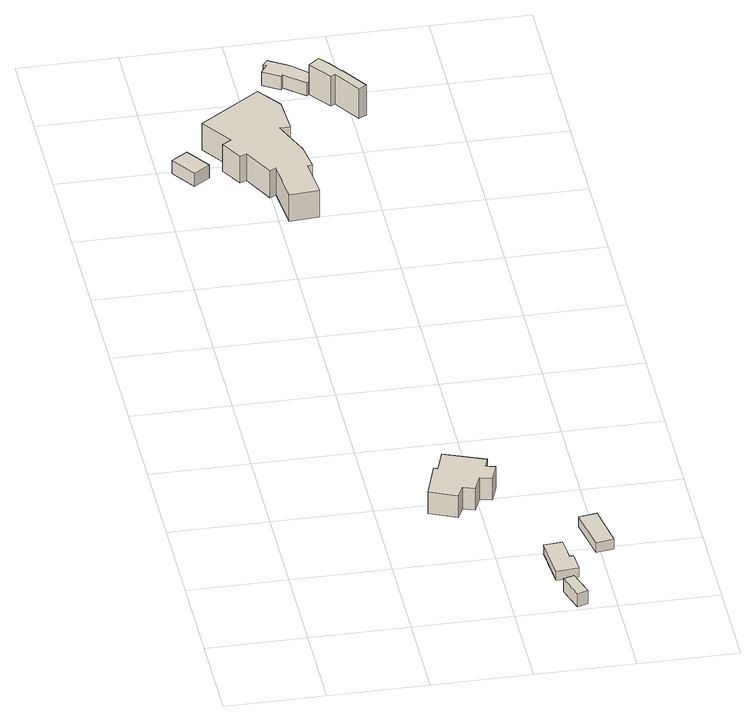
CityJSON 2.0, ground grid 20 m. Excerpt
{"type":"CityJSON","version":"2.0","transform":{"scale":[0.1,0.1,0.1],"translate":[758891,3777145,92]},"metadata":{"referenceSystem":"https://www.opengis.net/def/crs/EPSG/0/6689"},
"CityObjects":{
"building1":{"type":"Building","attributes":{"class":"3001","usage":"411","yearOfConstruction":"0001","measuredHeight":16,"storeysAboveGround":2,"storeysBelowGround":0,"LandSlideRiskAttribute.description":"1","LandSlideRiskAttribute.areaType":"2","BuildingDetailAttribute.totalFloorArea":235,"BuildingDetailAttribute.buildingFootprintArea":117.5,"BuildingDetailAttribute.buildingStructureType":"611","BuildingDetailAttribute.fireproofStructureType":"1011","BuildingDetailAttribute.urbanPlanType":"21","BuildingDetailAttribute.areaClassificationType":"23","BuildingDetailAttribute.districtsAndZonesType":"0","BuildingDetailAttribute.landUseType":"211","BuildingDetailAttribute.specifiedBuildingCoverageRate":-9999,"BuildingDetailAttribute.specifiedFloorAreaRate":-9999,"BuildingDetailAttribute.buildingHeight":8,"BuildingDetailAttribute.surveyYear":2021,"BuildingIDAttribute.prefecture":"35","BuildingIDAttribute.city":"35215"},"address":[{"country":"日本","locality":"山口県周南市大字川曲"}],"geometry":[{"type":"Solid","lod":"1","boundaries":[[[[0,1,2,3,4,5,6,7,8,9,10,11]],[[10,12,13,11]],[[9,14,12,10]],[[8,15,14,9]],[[7,16,15,8]],[[6,17,16,7]],[[5,18,17,6]],[[4,19,18,5]],[[3,20,19,4]],[[2,21,20,3]],[[1,22,21,2]],[[0,23,22,1]],[[11,13,23,0]],[[12,14,15,16,17,18,19,20,21,22,23,13]]]]}]},
"building2":{"type":"Building","attributes":{"class":"3001","usage":"461","yearOfConstruction":"0001","measuredHeight":3,"storeysAboveGround":9999,"storeysBelowGround":9999,"LandSlideRiskAttribute.description":"1","LandSlideRiskAttribute.areaType":"2","BuildingDetailAttribute.totalFloorArea":-9999,"BuildingDetailAttribute.buildingFootprintArea":-9999,"BuildingDetailAttribute.buildingStructureType":"611","BuildingDetailAttribute.fireproofStructureType":"1011","BuildingDetailAttribute.landUseType":"231","BuildingDetailAttribute.specifiedBuildingCoverageRate":-9999,"BuildingDetailAttribute.specifiedFloorAreaRate":-9999,"BuildingDetailAttribute.buildingHeight":-9999,"BuildingDetailAttribute.surveyYear":"0001","BuildingIDAttribute.prefecture":"35","BuildingIDAttribute.city":"35215"},"address":[{"country":"日本","locality":"山口県周南市大字川曲"}],"geometry":[{"type":"Solid","lod":"1","boundaries":[[[[24,25,26,27]],[[26,28,29,27]],[[25,30,28,26]],[[24,31,30,25]],[[27,29,31,24]],[[28,30,31,29]]]]}]},
"building3":{"type":"Building","attributes":{"class":"3001","usage":"461","yearOfConstruction":"0001","measuredHeight":3,"storeysAboveGround":9999,"storeysBelowGround":9999,"LandSlideRiskAttribute.description":"1","LandSlideRiskAttribute.areaType":"1","BuildingDetailAttribute.totalFloorArea":-9999,"BuildingDetailAttribute.buildingFootprintArea":-9999,"BuildingDetailAttribute.buildingStructureType":"611","BuildingDetailAttribute.fireproofStructureType":"1011","BuildingDetailAttribute.landUseType":"231","BuildingDetailAttribute.specifiedBuildingCoverageRate":-9999,"BuildingDetailAttribute.specifiedFloorAreaRate":-9999,"BuildingDetailAttribute.buildingHeight":-9999,"BuildingDetailAttribute.surveyYear":"0001","BuildingIDAttribute.prefecture":"35","BuildingIDAttribute.city":"35215"},"address":[{"country":"日本","locality":"山口県周南市大字川曲"}],"geometry":[{"type":"Solid","lod":"1","boundaries":[[[[32,33,34,35]],[[34,36,37,35]],[[33,38,36,34]],[[32,39,38,33]],[[35,37,39,32]],[[36,38,39,37]]]]}]},
"building4":{"type":"Building","attributes":{"class":"3001","usage":"461","yearOfConstruction":"0001","measuredHeight":2.1,"storeysAboveGround":9999,"storeysBelowGround":9999,"LandSlideRiskAttribute.description":"1","LandSlideRiskAttribute.areaType":"1","BuildingDetailAttribute.totalFloorArea":-9999,"BuildingDetailAttribute.buildingFootprintArea":-9999,"BuildingDetailAttribute.buildingStructureType":"611","BuildingDetailAttribute.fireproofStructureType":"1011","BuildingDetailAttribute.landUseType":"231","BuildingDetailAttribute.specifiedBuildingCoverageRate":-9999,"BuildingDetailAttribute.specifiedFloorAreaRate":-9999,"BuildingDetailAttribute.buildingHeight":-9999,"BuildingDetailAttribute.surveyYear":"0001","BuildingIDAttribute.prefecture":"35","BuildingIDAttribute.city":"35215"},"address":[{"country":"日本","locality":"山口県周南市大字川曲"}],"geometry":[{"type":"Solid","lod":"1","boundaries":[[[[40,41,42,43,44,45]],[[44,46,47,45]],[[43,48,46,44]],[[42,49,48,43]],[[41,50,49,42]],[[40,51,50,41]],[[45,47,51,40]],[[46,48,49,50,51,47]]]]}]},
"building5":{"type":"Building","attributes":{"class":"3001","usage":"411","yearOfConstruction":"0001","measuredHeight":8.6,"storeysAboveGround":2,"storeysBelowGround":0,"LandSlideRiskAttribute.description":"1","LandSlideRiskAttribute.areaType":"2","BuildingDetailAttribute.totalFloorArea":682,"BuildingDetailAttribute.buildingFootprintArea":341,"BuildingDetailAttribute.buildingStructureType":"601","BuildingDetailAttribute.fireproofStructureType":"1011","BuildingDetailAttribute.urbanPlanType":"21","BuildingDetailAttribute.areaClassificationType":"23","BuildingDetailAttribute.districtsAndZonesType":"0","BuildingDetailAttribute.landUseType":"211","BuildingDetailAttribute.specifiedBuildingCoverageRate":-9999,"BuildingDetailAttribute.specifiedFloorAreaRate":-9999,"BuildingDetailAttribute.buildingHeight":8,"BuildingDetailAttribute.surveyYear":2021,"BuildingIDAttribute.prefecture":"35","BuildingIDAttribute.city":"35215"},"address":[{"country":"日本","locality":"山口県周南市大字川曲"}],"geometry":[{"type":"Solid","lod":"1","boundaries":[[[[52,53,54,55,56,57,58,59,60,61,62,63,64,65,66,67]],[[66,68,69,67]],[[65,70,68,66]],[[64,71,70,65]],[[63,72,71,64]],[[62,73,72,63]],[[61,74,73,62]],[[60,75,74,61]],[[59,76,75,60]],[[58,77,76,59]],[[57,78,77,58]],[[56,79,78,57]],[[55,80,79,56]],[[54,81,80,55]],[[53,82,81,54]],[[52,83,82,53]],[[67,69,83,52]],[[68,70,71,72,73,74,75,76,77,78,79,80,81,82,83,69]]]]}]},
"building6":{"type":"Building","attributes":{"class":"3001","usage":"461","yearOfConstruction":"0001","measuredHeight":2.2,"storeysAboveGround":9999,"storeysBelowGround":9999,"LandSlideRiskAttribute.description":"1","LandSlideRiskAttribute.areaType":"1","BuildingDetailAttribute.totalFloorArea":-9999,"BuildingDetailAttribute.buildingFootprintArea":-9999,"BuildingDetailAttribute.buildingStructureType":"611","BuildingDetailAttribute.fireproofStructureType":"1011","BuildingDetailAttribute.landUseType":"231","BuildingDetailAttribute.specifiedBuildingCoverageRate":-9999,"BuildingDetailAttribute.specifiedFloorAreaRate":-9999,"BuildingDetailAttribute.buildingHeight":-9999,"BuildingDetailAttribute.surveyYear":"0001","BuildingIDAttribute.prefecture":"35","BuildingIDAttribute.city":"35215"},"address":[{"country":"日本","locality":"山口県周南市大字川曲"}],"geometry":[{"type":"Solid","lod":"1","boundaries":[[[[84,85,86,87]],[[86,88,89,87]],[[85,90,88,86]],[[84,91,90,85]],[[87,89,91,84]],[[88,90,91,89]]]]}]},
"building7":{"type":"Building","attributes":{"class":"3001","usage":"411","yearOfConstruction":"0001","measuredHeight":3,"storeysAboveGround":2,"storeysBelowGround":0,"LandSlideRiskAttribute.description":"1","LandSlideRiskAttribute.areaType":"2","BuildingDetailAttribute.totalFloorArea":79,"BuildingDetailAttribute.buildingFootprintArea":39.5,"BuildingDetailAttribute.buildingStructureType":"611","BuildingDetailAttribute.fireproofStructureType":"1011","BuildingDetailAttribute.urbanPlanType":"21","BuildingDetailAttribute.areaClassificationType":"23","BuildingDetailAttribute.districtsAndZonesType":"0","BuildingDetailAttribute.landUseType":"202","BuildingDetailAttribute.specifiedBuildingCoverageRate":-9999,"BuildingDetailAttribute.specifiedFloorAreaRate":-9999,"BuildingDetailAttribute.buildingHeight":8,"BuildingDetailAttribute.surveyYear":2021,"BuildingIDAttribute.prefecture":"35","BuildingIDAttribute.city":"35215"},"address":[{"country":"日本","locality":"山口県周南市大字川曲"}],"geometry":[{"type":"Solid","lod":"1","boundaries":[[[[92,93,94,95,96,97,98,99,100]],[[99,101,102,100]],[[98,103,101,99]],[[97,104,103,98]],[[96,105,104,97]],[[95,106,105,96]],[[94,107,106,95]],[[93,108,107,94]],[[92,109,108,93]],[[100,102,109,92]],[[101,103,104,105,106,107,108,109,102]]]]}]},
"building8":{"type":"Building","attributes":{"class":"3001","usage":"451","yearOfConstruction":"0001","measuredHeight":6.8,"storeysAboveGround":1,"storeysBelowGround":0,"LandSlideRiskAttribute.description":"1","LandSlideRiskAttribute.areaType":"2","BuildingDetailAttribute.totalFloorArea":30.5,"BuildingDetailAttribute.buildingFootprintArea":30.5,"BuildingDetailAttribute.buildingStructureType":"611","BuildingDetailAttribute.fireproofStructureType":"1011","BuildingDetailAttribute.urbanPlanType":"21","BuildingDetailAttribute.areaClassificationType":"23","BuildingDetailAttribute.districtsAndZonesType":"0","BuildingDetailAttribute.landUseType":"202","BuildingDetailAttribute.specifiedBuildingCoverageRate":-9999,"BuildingDetailAttribute.specifiedFloorAreaRate":-9999,"BuildingDetailAttribute.buildingHeight":5.1,"BuildingDetailAttribute.surveyYear":2021,"BuildingIDAttribute.prefecture":"35","BuildingIDAttribute.city":"35215"},"address":[{"country":"日本","locality":"山口県周南市大字川曲"}],"geometry":[{"type":"Solid","lod":"1","boundaries":[[[[110,111,112,113,114,115,116,117,118]],[[117,119,120,118]],[[116,121,119,117]],[[115,122,121,116]],[[114,123,122,115]],[[113,124,123,114]],[[112,125,124,113]],[[111,126,125,112]],[[110,127,126,111]],[[118,120,127,110]],[[119,121,122,123,124,125,126,127,120]]]]}]}
},
"vertices":[
[412,377,46],[431,371,46],[417,333,46],[393,339,46],[379,305,46],[355,313,46],[343,286,46],[288,310,46],[313,388,46],[321,385,46],[337,432,46],[419,399,46],[337,432,95],[419,399,95],[321,385,95],[313,388,95],[288,310,95],[343,286,95],[355,313,95],[379,305,95],[393,339,95],[417,333,95],[431,371,95],[412,377,95],
[40,1421,87],[6,1472,87],[39,1494,87],[73,1444,87],[39,1494,117],[73,1444,117],[6,1472,117],[40,1421,117],
[522,9,3],[505,65,3],[527,72,3],[544,16,3],[527,72,33],[544,16,33],[505,65,33],[522,9,33],
[540,150,4],[543,107,4],[498,103,4],[491,196,4],[528,199,4],[532,149,4],[528,199,25],[532,149,25],[491,196,25],[498,103,25],[543,107,25],[540,150,25],
[249,1549,52],[228,1549,52],[259,1471,52],[267,1414,52],[257,1413,52],[265,1327,52],[205,1322,52],[197,1416,52],[184,1408,52],[150,1474,52],[137,1468,52],[111,1513,52],[130,1525,52],[86,1591,52],[209,1679,52],[245,1628,52],[209,1679,113],[245,1628,113],[86,1591,113],[130,1525,113],[111,1513,113],[137,1468,113],[150,1474,113],[184,1408,113],[197,1416,113],[205,1322,113],[265,1327,113],[257,1413,113],[267,1414,113],[259,1471,113],[228,1549,113],[249,1549,113],
[590,185,2],[573,279,2],[610,285,2],[626,192,2],[610,285,24],[626,192,24],[573,279,24],[590,185,24],
[342,1782,35],[320,1760,35],[279,1795,35],[276,1789,35],[241,1811,35],[254,1831,35],[248,1835,35],[259,1848,35],[298,1824,35],[259,1848,65],[298,1824,65],[248,1835,65],[254,1831,65],[241,1811,65],[276,1789,65],[279,1795,65],[320,1760,65],[342,1782,65],
[381,1727,39],[382,1728,39],[418,1671,39],[402,1661,39],[366,1717,39],[357,1712,39],[323,1758,39],[345,1777,39],[364,1753,39],[345,1777,107],[364,1753,107],[323,1758,107],[357,1712,107],[366,1717,107],[402,1661,107],[418,1671,107],[382,1728,107],[381,1727,107]
]}
